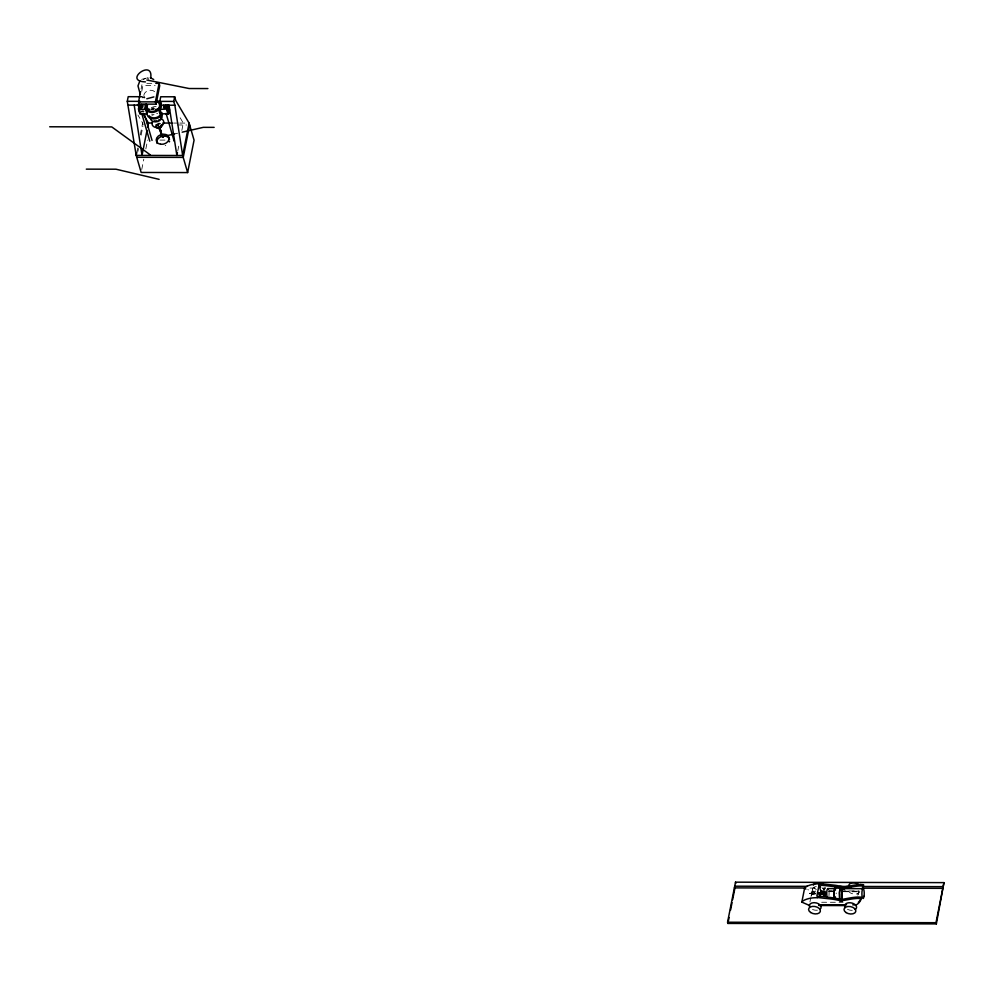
<?xml version="1.0" encoding="UTF-8"?>
<svg xmlns="http://www.w3.org/2000/svg" width="994" height="994" viewBox="0 0 994 994"><rect width="100%" height="100%" fill="white"/><g stroke="black" fill="none" stroke-linecap="round" stroke-linejoin="round"><path stroke-width="0.75" stroke-dasharray="4.97 3.73" d="M157.947 125.48L156.406 124.349A2.709 2.038 -16.2 0 0 155.834 125.53M141.098 89.025L141.943 84.751M141.757 91.299L142.887 85.608L155.139 85.633M141.744 112.011L141.931 111.079M136.787 152.455L137.669 148.031M140.303 134.786L142.639 123.007L137.93 115.055M137.93 151.399L138.514 148.454M141.136 135.209L142.9 126.375M141.744 169.514L143.795 159.214M145.845 148.901L147.597 140.067M177.74 151.076L178.908 145.174M181.84 130.45L183.294 123.094L178.597 115.142M809.936 901.968L810.769 897.806M811.042 896.414L812.148 890.86L815.242 890.872M815.117 892.923A5.989 3.678 11.2 0 1 812.57 889.108L813.055 886.723M811.539 895.793L812.148 890.86L807.737 889.692M824.585 890.065L825.07 887.605M857.785 895.134L858.617 890.972L843.123 890.935M858.282 894.501L858.617 890.972M147.783 78.377L147.845 77.544L148.404 79.47M159.015 125.008L157.86 124.871L159.028 124.585M141.732 111.825L143.732 111.825M143.322 79.57L145.286 78.538M814.533 893.854L815.254 893.867L809.688 893.196M141.645 79.371L148.777 77.457M151.846 109.253L154.194 108.334M152.02 109.39L154.219 108.532M811.688 893.357L815.018 893.457M814.782 893.457L811.464 893.531L812.073 893.718M811.638 893.594L809.7 893.606M811.912 893.743L812.508 893.184L809.563 893.295M812.036 893.196L810.856 893.494L814.881 893.395L809.675 893.531M812.831 893.233L814.285 893.246L811.315 893.432M814.508 893.681L815.08 893.432M812.061 893.233L811.228 893.047L812.222 893.047M174.609 133.904L177.628 133.221M811.936 893.817C810.048 894.265 813.912 893.308 814.595 893.059M810.582 893.444L810.942 893.258M813.216 892.947L813.664 893.022M813.365 893.966L814.185 893.83L813.229 893.966M159.04 124.946L156.567 124.2M814.894 893.867L815.254 893.867M146.826 83.347L156.008 83.359M151.374 109.328L154.281 109.328M173.615 123.07L178.261 123.082M179.815 123.082L189.108 123.107M155.586 124.921L158.68 124.933M177.267 124.971L186.561 124.995M159.984 140.092L166.184 140.104M810.035 888.052L816.211 888.064M822.386 888.077L825.467 888.089M829.182 890.897L832.276 890.91M828.474 891.158L833.047 891.158M843.744 891.183L860.543 891.22M812.359 891.63L815.465 891.63M829.406 891.668L832.5 891.668M843.347 891.693L858.841 891.73M821.678 902.254L843.061 902.303M142.639 123.007L143.186 124.896M859.798 891.034A5.989 3.678 11.2 0 1 854.989 894.115A5.989 3.678 11.2 0 1 848.367 891.009M852.28 910.305A5.989 3.678 11.2 0 1 847.335 909.199M817.379 910.181A5.989 3.678 11.2 0 1 812.433 909.386M824.995 887.953A5.989 3.678 11.2 0 1 823.28 889.729M816.372 889.481A5.989 3.678 11.2 0 1 813.676 887.22M812.57 889.108A5.989 3.678 11.2 0 1 816.31 886.524M822.709 888.189A5.989 3.678 11.2 0 1 823.964 889.568M812.955 894.389A3.181 3.019 34.8 0 1 811.887 894.165M812.968 894.289A3.181 3.094 50.5 0 1 811.949 894.128M813.788 893.295A3.168 0.683 21.8 0 0 814.359 893.606A3.168 1.044 20.7 0 0 814.745 893.854M828.872 890.723A4.895 1.168 -89.9 0 1 828.946 895.718M836.202 893.022A4.895 1.168 -89.9 0 1 836.202 893.718M165.787 145.447A6.585 4.945 -16.2 0 1 165.166 145.708M151.349 107.675A8.027 6.026 -16.2 0 1 156.853 106.52M151.374 108.843A6.685 5.02 -16.2 0 1 153.871 107.787M141.595 111.229A1.889 1.416 -16.2 0 1 144.105 111.229M157.847 123.38A2.709 2.038 -16.2 0 1 160.307 123.442M152.542 115.478A4.784 3.591 -16.2 0 1 154.07 114.285M156.667 113.564A4.784 3.591 -16.2 0 1 157.661 113.589M143.881 95.523A5.989 4.498 -16.2 0 1 148.802 90.491A5.989 4.498 -16.2 0 1 155.3 92.678M156.058 125.48A2.994 2.249 -16.2 0 1 160.245 123.815M151.61 115.031A5.989 4.498 -16.2 0 1 152.48 114.211M814.918 893.531L813.179 893.308L814.894 893.531"/><path stroke-width="1.49" d="M160.096 128.586C158.916 127.63 160.73 129.642 160.941 125.368M821.789 894.376L821.678 892.997L821.33 893.842M160.717 130.338L160.68 130.239A3.889 3.491 -35.3 0 1 160.842 131.345L160.916 131.444A3.889 3.516 -19.8 0 0 160.904 130.351M841.794 894.538L841.868 899.235A6.063 1.454 -89.9 0 0 842.179 900.701M160.581 130.388L160.071 129.009M821.765 893.494L824.771 893.482L821.678 893.966M158.854 128.363L160.345 129.866L160.034 128.922M824.361 893.196L825.07 895.631M839.495 893.842L839.669 898.303A5.256 1.267 -89.9 0 0 839.942 899.57M841.645 894.898L841.819 893.842M160.804 131.78L159.798 131.121M821.789 893.109L824.784 893.295L825.082 891.295M841.669 894.091L841.906 892.488A8.275 1.988 -89.9 0 1 842.726 888.425L844.105 887.667A5.256 1.267 -89.9 0 1 844.453 888.512M159.115 127.903L160.419 127.394M839.383 893.308L839.445 892.537A9.53 2.286 -89.9 0 1 840.377 887.853L841.098 886.673L841.98 886.983A6.063 1.454 -89.9 0 1 842.129 887.257M841.707 893.308L841.769 892.537A9.53 2.286 -89.9 0 1 842.701 887.853L843.421 886.685L844.304 886.983A6.063 1.454 -89.9 0 1 844.701 887.965M821.143 893.221L821.168 893.854M160.78 132.09L160.543 132.972M141.521 105.737L141.57 107.34L138.675 107.439L138.675 109.29M167.489 111.142L169.228 111.142L169.502 109.75L168.185 104.879M821.678 892.947L821.789 892.562M822.088 893.966L822.088 893.022L822.001 894.277M820.1 883.84A23.993 14.761 11.2 0 0 805.96 886.822L804.606 888.127L801.835 902.13L809.613 905.509M804.606 888.127L805.848 889.083M174.609 133.904L162.519 136.7L161.388 133.171A3.877 3.28 -64.6 0 0 161.214 132.736A3.877 3.131 -74.4 0 1 161.326 133.159L161.289 132.947M160.071 128.313L158.27 127.48A2.709 2.038 -16.2 0 0 161.276 125.691M140.005 111.999L140.005 113.85M187.63 172.571L182.672 155.499L174.857 105.215L160.916 105.178L159.81 101.388L160.73 96.766L174.671 96.791L175.776 100.58L189.108 123.107L194.066 140.166L187.63 172.571L141.16 172.459L136.203 155.399L127.282 101.313L128.201 96.691L140.788 96.716M156.008 83.359L159.077 83.372L159.736 85.646L156.058 104.159L139.21 104.121L138.551 101.848L140.539 91.87M139.21 104.121L139.781 101.276M139.52 108.793L139.135 105.128L139.794 107.414M136.787 152.455L136.203 155.399L182.672 155.499L189.108 123.107M146.988 130.376L142.018 155.412L134.19 105.128M147.572 127.431L148.441 123.02L143.745 115.068M156.058 104.159L155.399 101.885L159.077 83.372M160.916 105.178L161.376 102.867M159.375 128.611A4.61 0.957 26.2 0 1 159.202 128.45L158.071 127.493A2.709 2.038 -16.2 0 1 156.22 126.772M169.228 111.142L167.899 106.582L166.16 106.582L165.973 107.501L167.725 107.501L168.769 113.453L167.725 107.501M167.899 106.582L168.185 105.19M174.857 105.215L173.751 101.413L174.671 96.791M177.454 152.542L176.87 155.486L169.042 105.202M189.655 124.995L183.231 157.4L136.762 157.3M727.558 922.233L735.51 882.175L943.952 882.622L936.348 923.898L727.906 923.438L727.558 922.233L936 922.693L936.348 923.898M727.906 923.438L729.087 917.512M730.565 910.082L732.031 902.664M732.615 899.707L734.976 887.828M841.496 887.977L838.377 887.282A34.952 21.495 11.2 0 0 834.475 886.636L819.056 885.008L816.844 896.116L823.355 896.526A74.823 46.01 11.2 0 1 825.418 896.787L834.09 897.992A23.62 14.525 11.2 0 1 836.165 898.39L840.452 899.259A7.629 4.684 11.2 0 0 842.477 899.309L849.311 898.067A53.191 32.703 11.2 0 1 857.549 897.035L860.941 897.135L861.065 898.564A34.653 21.309 11.2 0 1 859.475 901.024L859.363 901.21M819.727 896.687L820.833 891.133L819.056 885.008M839.967 899.694L839.88 900.8L842.204 900.812L842.291 899.707M842.241 888.897L844.565 888.909L844.738 888.064L842.415 888.064M936 922.693L943.952 882.622M824.498 895.283C823.392 898.104 822.995 889.133 824.535 891.829M825.281 895.122L821.951 893.904M161.289 136.215L161.314 136.141A3.889 0.808 51.4 0 1 161.674 136.464M167.402 109.067L160.059 109.34A8.027 6.026 -16.2 0 0 160.978 104.718L161.227 105.563M168.707 113.676L161.388 113.9L160.059 109.34M801.847 902.018L803.227 900.713A23.993 14.761 11.2 0 1 817.341 897.731M139.868 80.936L137.98 85.869L140.191 94.107M150.666 78.302C153.958 57.838 122.287 81.16 145.447 81.893M164.656 106.035C162.656 108.868 168.968 106.706 165.6 105.737M140.477 105.849C139.011 106.097 140.489 108.669 140.601 106.52L138.862 106.52M153.896 96.903L146.801 98.779M167.464 113.154L168.011 111.726M819.665 893.134L818.509 893.482L819.926 893.01A3.74 3.106 -74.7 0 1 820.249 893.034M818.832 893.37L820.249 893.867M818.447 893.594L819.441 893.184M818.708 893.407L819.478 893.792L818.286 893.382M822.088 892.972L824.15 892.003M822.05 892.811L824.188 892.127M182.163 132.177L203.31 127.344L214.145 127.369M850.951 887.07L844.689 888.201A7.629 4.684 11.2 0 1 842.663 888.151L842.266 888.102M821.665 893.221L824.361 893.01M860.506 884.498L863.55 884.697L863.451 886.263A35.871 22.067 11.2 0 1 862.283 888.127M166.768 109.352L168.098 113.925M207.895 88.565L189.133 88.528L146.863 80.017M127.282 101.313L139.868 101.351M159.81 101.388L173.751 101.413M138.551 101.848L155.399 101.885M141.148 104.668L146.516 104.681A8.027 6.026 -16.2 0 0 145.596 109.315L146.926 113.875L140.216 113.863L138.887 109.29L145.596 109.315M128.388 105.103L142.328 105.14M147.547 105.227A6.685 5.02 -16.2 0 0 147.025 109.315L149.92 109.315M155.735 109.328L158.642 109.34L159.959 113.9A6.685 5.02 -16.2 0 0 160.829 112.496M167.303 112.061L169.042 112.073M147.286 123.007L151.933 123.02M162.78 123.045L172.074 123.07M49.7 126.785L111.775 126.921L150.206 154.815M86.304 169.142L115.963 169.204L159.139 179.355M734.715 886.201L807.277 886.35M839.706 886.424L848.963 886.449M862.867 886.474L943.144 886.648M734.38 887.89L805.401 888.04M834.736 888.114L840.912 888.127M862.531 888.164L942.809 888.35M827.865 888.599L834.997 888.611M842.017 888.624L861.612 888.661M820.833 891.133L823.889 891.146M821.939 893.022L824.958 893.034M840.054 899.968L842.378 899.968M818.683 904.776L846.565 904.826M852.765 904.851L855.859 904.851A5.467 3.367 11.2 0 0 857.188 904.341L858.741 903.024A35.871 22.067 11.2 0 0 860.705 900.142L860.792 898.588L857.747 898.39A51.763 31.833 11.2 0 0 848.478 899.582L842.204 900.701A7.629 4.684 11.2 0 1 840.178 900.639L835.892 899.781A34.952 21.495 11.2 0 0 832.003 899.123L817.292 897.495M818.907 905.534L845.235 905.584M820.05 883.616L834.761 885.232A34.952 21.495 11.2 0 1 838.65 885.878L842.937 886.76A7.629 4.684 11.2 0 0 844.962 886.81L851.224 885.679A51.763 31.833 11.2 0 1 860.506 884.511M159.562 126.822L160.332 127.244L159.574 127.269M158.878 128.636L158.208 127.58L159.251 128.648M150.33 77.718L153.71 79.495M841.496 887.356L840.39 888.412A8.275 1.988 -89.9 0 0 839.582 892.488L839.545 899.235A6.063 1.454 -89.9 0 0 839.855 900.701M142.999 97.574L141.856 96.716M161.773 135.047L162.519 136.7L162.171 135.905M161.848 135.06L162.084 135.731M137.47 104.469L139.819 108.445M855.859 904.851L856.082 905.609M735.51 882.175L735.858 883.38M167.688 104.73L169.017 109.29M166.16 106.582L167.154 109.999M163.724 105.227L164.557 108.11M166.234 113.875L174.174 141.223M146.851 105.824L147.845 109.241A8.027 6.026 -16.2 0 0 147.497 109.8M147.025 109.315L147.597 111.303M141.595 104.432L142.428 107.315M144.528 114.509L152.057 140.427M139.322 105.178L140.576 109.502M141.831 113.813L149.783 141.173M138.675 107.439L139.669 110.868M138.402 108.831L139.732 113.391M841.794 895.234L841.993 898.303A5.256 1.267 -89.9 0 0 842.266 899.582M849.112 887.307A5.989 3.678 11.2 0 1 851.957 882.97A5.989 3.678 11.2 0 1 859.611 885.244M845.385 907.559A5.989 3.678 11.2 0 1 847.323 903.049A5.989 3.678 11.2 0 1 855.051 904.565A5.989 3.678 11.2 0 1 855.188 909.473M809.551 906.776A5.989 3.678 11.2 0 1 816.472 902.962A5.989 3.678 11.2 0 1 819.752 909.398M813.378 885.145A5.989 3.678 11.2 0 1 822.995 884.163M819.565 886.723A5.989 3.678 11.2 0 1 820.709 887.083M858.654 902.03A15.494 9.53 11.2 0 1 858.344 902.341M850.963 887.083A51.763 31.833 11.2 0 1 860.232 885.902L863.277 886.089L863.177 887.642A36.356 22.353 11.2 0 1 862.307 889.083M827.517 898.116A4.895 1.168 -89.9 0 1 826.822 891.581A4.895 1.168 -89.9 0 1 828.449 889.133M835.134 898.377A4.895 1.168 -89.9 0 1 833.879 892.6A4.895 1.168 -89.9 0 1 835.569 889.145M835.432 897.023A3.914 0.944 -89.9 0 1 834.09 893.469A3.914 0.944 -89.9 0 1 835.469 890.015M169.552 141.384A6.585 4.945 -16.2 0 1 169.39 141.869M157.04 143.409A6.585 4.945 -16.2 0 1 161.575 136.476A6.585 4.945 -16.2 0 1 169.539 139.371M162.382 113.863A8.027 6.026 -16.2 0 1 153.436 118.907A8.027 6.026 -16.2 0 1 147.062 113.403M156.418 100.295A8.027 6.026 -16.2 0 1 160.109 108.184A8.027 6.026 -16.2 0 1 149.286 112.098A8.027 6.026 -16.2 0 1 146.267 103.972M161.14 113.676A6.685 5.02 -16.2 0 1 155.375 117.752A6.685 5.02 -16.2 0 1 149.088 115.739M157.363 101.86A6.685 5.02 -16.2 0 1 158.419 108.582A6.685 5.02 -16.2 0 1 149.759 111.079A6.685 5.02 -16.2 0 1 147.112 104.817M162.034 112.782A8.027 6.026 -16.2 0 1 161.388 113.9M146.926 113.875A8.027 6.026 -16.2 0 1 146.777 111.862M159.562 104.705A6.685 5.02 -16.2 0 1 158.642 109.34M165.476 105.215A1.889 1.416 -16.2 0 1 167.104 106.992A1.889 1.416 -16.2 0 1 164.159 107.899A1.889 1.416 -16.2 0 1 164.457 105.526M168.11 111.042A1.889 1.416 -16.2 0 1 168.421 113.142A1.889 1.416 -16.2 0 1 165.65 113.49M141.595 105.178A1.889 1.416 -16.2 0 1 142.564 107.178A1.889 1.416 -16.2 0 1 139.694 107.812A1.889 1.416 -16.2 0 1 139.943 105.538M143.558 113.44A1.889 1.416 -16.2 0 1 141.26 113.44M160.767 117.789A4.784 3.591 -16.2 0 1 160.519 118.311M159.301 119.69A4.784 3.591 -16.2 0 1 158.468 120.224M156.866 120.808A4.784 3.591 -16.2 0 1 154.256 120.808M144.565 97.648A5.989 4.498 -16.2 0 1 144.105 96.791M161.488 124.735A2.994 2.249 -16.2 0 1 159.686 128.052A2.994 2.249 -16.2 0 1 155.921 126.785M162.42 119.454A5.989 4.498 -16.2 0 1 162.308 125.455A5.989 4.498 -16.2 0 1 154.666 127.145A5.989 4.498 -16.2 0 1 152.604 121.628M161.463 114.496A5.989 4.498 -16.2 0 1 157.636 121.541A5.989 4.498 -16.2 0 1 150.38 117.901M161.202 135.843A3.889 1.106 56.5 0 1 161.537 136.265M163.041 136.861A3.889 3.268 33.4 0 1 162.954 137.383A3.889 3.392 22 0 0 162.966 136.725M160.059 129.841A3.814 1.28 87.8 0 1 159.91 130.177M846.068 912.579A5.989 3.678 11.2 0 0 855.735 911.635A5.989 3.678 11.2 0 0 847.994 906.478A5.989 3.678 11.2 0 0 846.068 912.579M810.632 912.492A5.989 3.678 11.2 0 0 820.311 911.56A5.989 3.678 11.2 0 0 812.558 906.391A5.989 3.678 11.2 0 0 810.632 912.492M820.274 892.898A3.119 2.386 -68.7 0 0 819.926 892.935A3.144 2.46 -78.6 0 1 820.249 892.935M864.059 896.19A4.895 1.168 -89.9 0 0 863.127 888.673A4.895 1.168 -89.9 0 0 862.022 895.83A4.895 1.168 -89.9 0 0 864.059 896.19M160.618 144.267A6.585 4.945 -16.2 0 0 168.992 137.47A6.585 4.945 -16.2 0 0 158.357 136.016A6.585 4.945 -16.2 0 0 160.618 144.267M160.009 130.077A3.839 1.578 82.7 0 0 160.146 129.705A4.572 1.566 80.1 0 1 160.009 130.028"/></g></svg>
